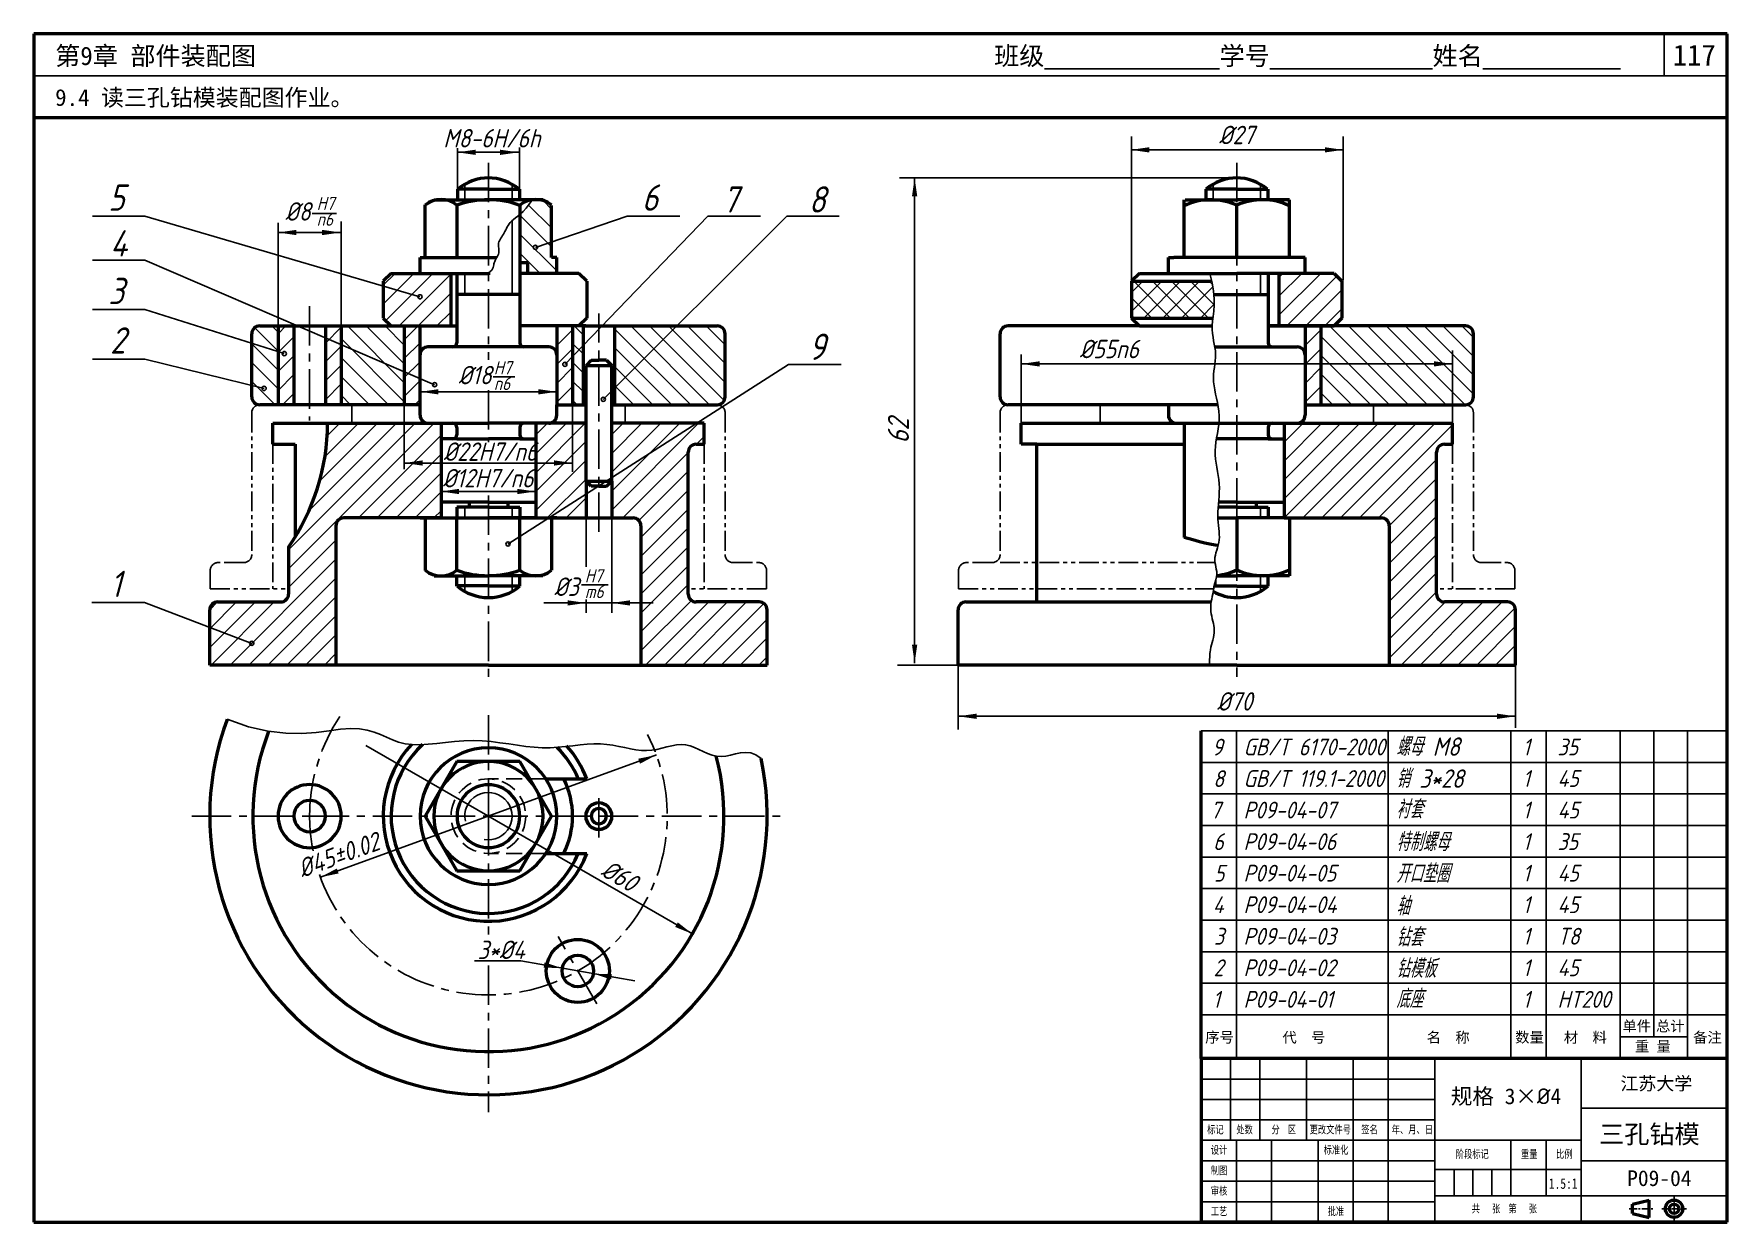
# Model space of a CAD drawing. Header units: millimetres. Extents: x 0 to 322, y 0 to 226.
import ezdxf

# ---------------------------------------------------------------- set-up
doc = ezdxf.new("R2010")
doc.units = ezdxf.units.MM
doc.header["$LTSCALE"] = 6
for name, pattern in [('CENTER', [2, 1.25, -0.25, 0.25, -0.25]), ('DASHED', [0.75, 0.5, -0.25]), ('PHANTOM2', [1.25, 0.625, -0.125, 0.125, -0.125, 0.125, -0.125])]:
    doc.linetypes.add(name, pattern=pattern)
for name, color, linetype in [('双点画线层', 7, 'PHANTOM2'), ('点画线层', 7, 'CENTER'), ('细实线层', 7, 'Continuous'), ('虚线层', 7, 'DASHED')]:
    doc.layers.add(name, color=color, linetype=linetype)
doc.layers.add('粗实线层', color=7, linetype='Continuous', lineweight=50)
doc.styles.get("Standard").update_dxf_attribs({"font": 'gbeitc.shx', "height": 3.5, "bigfont": 'gbcbig.shx'})
doc.styles.add('宋体', font='SimSun.ttf', dxfattribs={"height": 3})
pattern_1 = [(45, (-3.71, -3.311), (-1.796051, 1.796051), [])]
pattern_2 = [(135, (-3.71, -3.311), (-1.796051, -1.796051), [])]

msp = doc.modelspace()

# ---------------------------------------------------------------- hatches: boundary and pattern name
h = msp.add_hatch()
h.set_pattern_fill('ANSI31', color=256, scale=0.8, style=0)
h.set_pattern_definition(pattern_1)
h.paths.add_polyline_path([(247.25, 170.45), (248.75, 171.95), (248.75, 178.95), (247.25, 180.45), (236.75, 180.45), (236.75, 170.45)])
h = msp.add_hatch()
h.set_pattern_fill('ANSI31', color=256, scale=0.8, angle=90, style=0)
h.set_pattern_definition(pattern_2)
h.paths.add_polyline_path([(70.44, 170.45), (67.94, 170.45), (58.44, 170.45), (58.44, 155.45), (70.44, 155.45)])
h.paths.add_polyline_path([(41.44, 156.95, 0.414214), (42.94, 155.45), (46.44, 155.45), (46.44, 170.45), (42.94, 170.45, 0.414214), (41.44, 168.95)])
h = msp.add_hatch()
h.set_pattern_fill('ANSI31', color=256, scale=0.8, style=0)
h.set_pattern_definition(pattern_1)
h.paths.add_polyline_path([(58.44, 170.45), (55.44, 170.45), (55.44, 155.45), (58.44, 155.45)])
h.paths.add_polyline_path([(49.44, 170.45), (46.44, 170.45), (46.44, 155.45), (49.44, 155.45)])
h = msp.add_hatch()
h.set_pattern_fill('ANSI31', color=256, scale=0.8, style=0)
h.set_pattern_definition(pattern_1)
h.paths.add_polyline_path([(73.44, 164.95), (73.44, 170.45), (70.44, 170.45), (70.44, 155.45), (73.44, 155.45)])
h = msp.add_hatch()
h.set_pattern_fill('ANSI31', color=256, scale=0.8, style=0)
h.set_pattern_definition([(45, (-146.0122, -3.311), (-1.796051, 1.796051), [])])
h.paths.add_polyline_path([(99.44, 155.45), (102.44, 155.45), (102.44, 170.45), (99.44, 170.45)])
h = msp.add_hatch()
h.set_pattern_fill('ANSI31', color=256, scale=0.8, angle=90, style=0)
h.set_pattern_definition(pattern_2)
h.paths.add_polyline_path([(104.44, 170.45), (102.44, 170.45), (102.44, 155.45), (104.44, 155.45)])
h.paths.add_polyline_path([(129.94, 155.45, 0.414214), (131.44, 156.95), (131.44, 168.95, 0.414214), (129.94, 170.45), (110.44, 170.45), (110.44, 155.45)])
h = msp.add_hatch()
h.set_pattern_fill('ANSI31', color=256, scale=0.8, style=0)
h.set_pattern_definition(pattern_1)
h.paths.add_polyline_path([(241.75, 155.45), (244.75, 155.45), (244.75, 170.45), (241.75, 170.45)])
h = msp.add_hatch()
h.set_pattern_fill('ANSI31', color=256, scale=0.8, angle=90, style=0)
h.set_pattern_definition(pattern_2)
h.paths.add_polyline_path([(272.25, 155.45, 0.414214), (273.75, 156.95), (273.75, 168.95, 0.414214), (272.25, 170.45), (244.75, 170.45), (244.75, 155.45)])
h = msp.add_hatch()
h.set_pattern_fill('ANSI31', color=256, scale=0.8, style=0)
h.set_pattern_definition(pattern_1)
h.paths.add_polyline_path([(124.44, 146.45, -0.414214), (125.94, 147.95), (127.44, 147.95), (127.44, 151.95), (109.88, 151.95), (109.88, 140.95), (109.88, 133.95), (113.94, 133.95, -0.414214), (115.44, 132.45), (115.44, 105.95), (139.44, 105.95), (139.44, 116.45, 0.414214), (137.94, 117.95), (125.94, 117.95, -0.414214), (124.44, 119.45)])
h = msp.add_hatch()
h.set_pattern_fill('ANSI31', color=256, scale=0.8, style=0)
h.set_pattern_definition(pattern_1)
h.paths.add_polyline_path([(266.75, 146.45, -0.414214), (268.25, 147.95), (269.75, 147.95), (269.75, 151.95), (237.75, 151.95), (237.75, 133.95), (256.25, 133.95, -0.414214), (257.75, 132.45), (257.75, 105.95), (281.75, 105.95), (281.75, 116.45, 0.414214), (280.25, 117.95), (268.25, 117.95, -0.414214), (266.75, 119.45)])
at = {"layer": '细实线层'}
h = msp.add_hatch(dxfattribs=at)
h.set_pattern_fill('ANSI31', color=256, scale=0.8, angle=90, style=0)
h.set_pattern_definition(pattern_2)
h.paths.add_polyline_path([(98.44, 193.42, 0.018008), (98.18, 193.63), (97.38, 194.09, 0.066888), (96.19, 194.45), (94.81, 194.45), (94.2, 193.58), (93.61, 192.84), (93.04, 192.23), (92.44, 191.67), (92.44, 182.45), (93.94, 182.45), (93.94, 180.45), (99.44, 180.45), (99.44, 183.45), (98.44, 183.45)])
h = msp.add_hatch(dxfattribs=at)
h.set_pattern_fill('ANSI31', color=256, scale=0.8, style=0)
h.set_pattern_definition(pattern_1)
h.paths.add_polyline_path([(79.35, 170.45), (79.35, 180.45), (67.94, 180.45), (66.44, 178.95), (66.44, 171.95), (67.94, 170.45)])
h = msp.add_hatch(dxfattribs=at)
h.set_pattern_fill('ANSI31', color=256, scale=0.8, style=0)
h.set_pattern_definition(pattern_1)
h.paths.add_polyline_path([(77.44, 133.95), (77.44, 151.95), (55.85, 151.95, -0.153802), (48.44, 128.45), (48.44, 119.45, -0.414214), (46.94, 117.95), (34.94, 117.95, 0.414214), (33.44, 116.45), (33.44, 105.95), (57.44, 105.95), (57.44, 132.45, -0.414214), (58.94, 133.95)])
h = msp.add_hatch(dxfattribs=at)
h.set_pattern_fill('ANSI31', color=256, scale=0.8, style=0)
h.set_pattern_definition(pattern_1)
h.paths.add_polyline_path([(105.01, 151.95), (97.94, 151.95), (95.44, 151.95), (95.44, 133.95), (105.01, 133.95), (105.01, 140.95)])

# ---------------------------------------------------------------- linework, layer by layer
at = {"lineweight": 50}
for p, q in [((322, 226), (0, 226)), ((0, 226), (0, 0)), ((322, 0), (322, 226)), ((322, 210), (0, 210)), ((222, 31.11), (222, 93.43)), ((322, 31.11), (222, 31.11)), ((222, 31.11), (222, 0)), ((0, 0), (322, 0)), ((322, 0), (222, 0))]:
    msp.add_line(p, q, dxfattribs=at)
for p, q in [((310, 218), (310, 226)), ((322, 218), (0, 218)), ((228.75, 183.45), (228.75, 193.4)), ((21.12, 191.32), (11.12, 191.32)), ((73.42, 175.99), (21.12, 191.32)), ((95.39, 185.39), (112.82, 191.32)), ((100.98, 163.14), (128.16, 191.32)), ((108.29, 156.48), (143.16, 191.32)), ((112.82, 191.32), (122.82, 191.32)), ((128.16, 191.32), (138.16, 191.32)), ((143.16, 191.32), (153.16, 191.32)), ((21.12, 182.96), (11.12, 182.96)), ((76.21, 159.27), (21.12, 182.96)), ((208.75, 173.22), (214.47, 178.95)), ((208.75, 176.82), (210.88, 178.95)), ((216.16, 171.95), (209.16, 178.95)), ((211.06, 171.95), (218.06, 178.95)), ((219.75, 171.95), (212.75, 178.95)), ((214.66, 171.95), (221.66, 178.95)), ((223.35, 171.95), (216.35, 178.95)), ((218.25, 171.95), (224.14, 177.84)), ((224.5, 174.38), (219.94, 178.95)), ((224.08, 178.39), (223.53, 178.95)), ((212.57, 171.95), (208.75, 175.77)), ((221.84, 171.95), (224.47, 174.58)), ((21.12, 173.55), (11.12, 173.55)), ((47.62, 165.19), (21.12, 173.55)), ((21.12, 164.15), (11.12, 164.15)), ((43.79, 158.57), (21.12, 164.15)), ((90.16, 128.97), (143.51, 163.1)), ((143.51, 163.1), (153.51, 163.1)), ((21.02, 117.82), (11.02, 117.82)), ((41.43, 110.08), (21.02, 117.82)), ((322, 93.43), (222, 93.43)), ((322, 87.43), (222, 87.43)), ((322, 81.43), (222, 81.43)), ((322, 75.43), (222, 75.43)), ((322, 69.43), (222, 69.43)), ((322, 63.43), (222, 63.43)), ((322, 57.43), (222, 57.43)), ((322, 51.43), (222, 51.43)), ((322, 45.43), (222, 45.43)), ((322, 39.43), (222, 39.43)), ((314.47, 35.27), (301.68, 35.27)), ((227.56, 31.11), (227.56, 15.56)), ((233.11, 31.11), (233.11, 15.56)), ((242, 31.11), (242, 15.56)), ((250.89, 31.11), (250.89, 0)), ((257.56, 31.11), (257.56, 0)), ((266.44, 31.11), (266.44, 0)), ((294.22, 31.11), (294.22, 0)), ((222, 27.22), (266.44, 27.22)), ((222, 23.33), (266.44, 23.33)), ((222, 19.44), (266.44, 19.44)), ((294.22, 21.67), (322, 21.67)), ((222, 15.56), (294.22, 15.56)), ((228.67, 15.56), (228.67, 0)), ((235.33, 15.56), (235.33, 0)), ((244.22, 15.56), (244.22, 0)), ((280.89, 15.56), (280.89, 5)), ((287.56, 15.56), (287.56, 5)), ((222, 11.67), (266.44, 11.67)), ((266.44, 10), (294.22, 10)), ((270.06, 10), (270.06, 5)), ((273.67, 10), (273.67, 5)), ((277.28, 10), (277.28, 5)), ((294.22, 11.67), (322, 11.67)), ((222, 7.78), (266.44, 7.78)), ((222, 3.89), (266.44, 3.89)), ((266.44, 5), (322, 5)), ((294.22, 5), (300.2, 5)), ((294.22, 5), (300.2, 5))]:
    msp.add_line(p, q)
for centre in [(95.39, 185.39), (73.42, 175.99), (47.62, 165.19), (100.98, 163.14), (43.79, 158.57), (76.21, 159.27), (108.29, 156.48), (90.16, 128.97), (41.43, 110.08)]:
    msp.add_circle(centre, 0.4)
for centre, start, end in [((42.94, 153.95), 90, 180), ((185.25, 153.95), 90, 180), ((272.25, 153.95), 0, 90)]:
    msp.add_arc(centre, 1.5, start, end)
at = {"layer": '双点画线层'}
for p, q in [((60.44, 155.45), (60.44, 151.95)), ((112.44, 155.45), (112.44, 151.95)), ((202.75, 155.45), (202.75, 151.95)), ((254.75, 155.45), (254.75, 151.95)), ((41.44, 153.95), (41.44, 126.95)), ((131.44, 153.95), (131.44, 126.95)), ((183.75, 153.95), (183.75, 126.95)), ((273.75, 153.95), (273.75, 126.95)), ((45.44, 147.95), (45.44, 120.45)), ((127.44, 147.95), (127.44, 120.45)), ((269.75, 147.95), (269.75, 120.45)), ((33.54, 123.95), (33.54, 120.45)), ((39.94, 125.45), (35.04, 125.45)), ((132.94, 125.45), (137.84, 125.45)), ((139.34, 123.95), (139.34, 120.45)), ((175.85, 123.95), (175.85, 120.45)), ((182.25, 125.45), (177.35, 125.45)), ((183.75, 125.45), (224.62, 125.45)), ((275.25, 125.45), (280.15, 125.45)), ((281.65, 123.95), (281.65, 120.45)), ((33.54, 120.45), (48.44, 120.45)), ((139.34, 120.45), (124.44, 120.45)), ((175.85, 120.45), (224.35, 120.45)), ((281.65, 120.45), (266.75, 120.45))]:
    msp.add_line(p, q, dxfattribs=at)
for centre, start, end in [((129.94, 153.95), 0, 90), ((39.94, 126.95), 270, 0), ((132.94, 126.95), 180, 270), ((182.25, 126.95), 270, 0), ((275.25, 126.95), 180, 270), ((35.04, 123.95), 90, 180), ((137.84, 123.95), 0, 90), ((177.35, 123.95), 90, 180), ((280.15, 123.95), 0, 90)]:
    msp.add_arc(centre, 1.5, start, end, dxfattribs=at)
at = {"layer": '点画线层'}
for p, q in [((86.44, 201.47), (86.44, 163.99)), ((228.75, 201.47), (228.75, 103.69)), ((52.44, 174.21), (52.44, 152.48)), ((107.44, 131.27), (107.44, 172.84)), ((86.44, 158.26), (86.44, 148.35)), ((86.44, 138.22), (86.44, 103.69)), ((86.44, 96.45), (86.44, 77.22)), ((107.44, 73.16), (107.44, 81.52)), ((30.03, 77.22), (52.44, 77.22)), ((52.44, 77.22), (86.44, 77.22)), ((86.44, 77.22), (107.49, 77.22)), ((86.44, 77.22), (86.44, 54.55)), ((107.44, 77.22), (143.25, 77.22)), ((107.06, 41.52), (99.68, 54.31)), ((86.44, 48.83), (86.44, 20.93))]:
    msp.add_line(p, q, dxfattribs=at)
at = {"layer": '点画线层', "ltscale": 0.15}
for p, q in [((311.91, 4.87), (311.91, 0.18)), ((309.59, 2.55), (314.28, 2.55))]:
    msp.add_line(p, q, dxfattribs=at)
at = {"layer": '点画线层', "ltscale": 0.2}
msp.add_line((303.37, 2.55), (307.87, 2.55), dxfattribs=at)
at = {"layer": '点画线层'}
msp.add_circle((107.49, 77.22), 2.55, dxfattribs=at)
for start, end in [(146.1563, 178.5094), (199.0835, 27.1497), (178.5094, 191.4057)]:
    msp.add_arc((86.44, 77.22), 34, start, end, dxfattribs=at)
at = {"layer": '粗实线层'}
for p, q in [((86.54, 196.45), (80.54, 196.45)), ((80.54, 196.45), (80.54, 194.45)), ((86.35, 196.45), (92.35, 196.45)), ((92.35, 196.45), (92.35, 194.45)), ((222.84, 196.45), (222.84, 194.45)), ((228.84, 196.45), (222.84, 196.45)), ((228.65, 196.45), (234.65, 196.45)), ((234.65, 196.45), (234.65, 194.45)), ((74.44, 193.48), (76.13, 194.45)), ((74.44, 183.45), (74.44, 193.48)), ((76.13, 194.45), (86.44, 194.45)), ((80.44, 193.42), (80.44, 183.45)), ((96.76, 194.45), (86.44, 194.45)), ((95.59, 194.45), (86.44, 194.45)), ((92.44, 193.41), (92.44, 191.67)), ((98.44, 193.48), (96.76, 194.45)), ((98.44, 183.45), (98.44, 193.38)), ((218.75, 183.45), (218.75, 194.45)), ((218.95, 194.45), (228.75, 194.45)), ((238.75, 194.45), (228.75, 194.45)), ((228.75, 183.45), (228.75, 193.42)), ((228.75, 183.45), (228.75, 193.25)), ((238.75, 183.45), (238.75, 194.45)), ((92.44, 191.99), (92.44, 170.45)), ((67.94, 180.45), (66.44, 178.95)), ((67.94, 180.45), (86.44, 180.45)), ((73.44, 183.45), (74.44, 183.45)), ((73.44, 180.45), (73.44, 183.45)), ((74.44, 183.45), (88, 183.45)), ((79.35, 170.45), (79.35, 180.45)), ((80.44, 180.45), (80.44, 170.45)), ((86.8, 180.45), (86.44, 180.45)), ((93.94, 182.45), (92.44, 182.45)), ((103.65, 180.45), (92.44, 180.45)), ((93.94, 180.45), (93.94, 182.45)), ((99.44, 183.45), (98.44, 183.45)), ((99.44, 180.45), (99.44, 183.45)), ((105.15, 178.95), (103.65, 180.45)), ((210.25, 180.45), (208.75, 178.95)), ((210.25, 180.45), (228.75, 180.45)), ((215.75, 183.45), (216.75, 183.45)), ((215.75, 180.45), (215.75, 183.45)), ((240.75, 183.45), (216.75, 183.45)), ((247.25, 180.45), (228.75, 180.45)), ((234.75, 180.45), (234.75, 170.45)), ((236.75, 180.45), (236.75, 170.45)), ((241.75, 183.45), (240.75, 183.45)), ((241.75, 180.45), (241.75, 183.45)), ((247.25, 180.45), (248.75, 178.95)), ((66.44, 178.95), (66.44, 171.95)), ((105.15, 178.95), (105.15, 171.95)), ((208.75, 178.95), (223.81, 178.95)), ((208.75, 178.95), (208.75, 171.95)), ((248.75, 178.95), (248.75, 171.95)), ((92.44, 176.45), (80.44, 176.45)), ((224.36, 176.45), (234.75, 176.45)), ((66.44, 171.95), (67.94, 170.45)), ((105.15, 171.95), (103.65, 170.45)), ((208.98, 171.95), (208.75, 172.18)), ((208.75, 171.95), (224.16, 171.95)), ((208.75, 171.95), (210.25, 170.45)), ((248.75, 171.95), (247.25, 170.45)), ((41.44, 156.95), (41.44, 168.95)), ((42.94, 170.45), (67.94, 170.45)), ((46.44, 170.45), (46.44, 155.45)), ((49.44, 170.45), (49.44, 155.45)), ((55.44, 170.45), (55.44, 155.45)), ((58.44, 170.45), (58.44, 155.45)), ((67.94, 170.45), (80.44, 170.45)), ((70.44, 170.45), (70.44, 155.45)), ((73.44, 164.95), (73.44, 170.45)), ((80.44, 170.45), (80.44, 167.25)), ((92.44, 170.45), (92.44, 167.25)), ((104.94, 170.45), (92.44, 170.45)), ((99.44, 170.45), (99.44, 155.45)), ((102.44, 170.45), (102.44, 155.45)), ((104.44, 170.45), (129.94, 170.45)), ((104.44, 170.45), (104.44, 155.45)), ((110.44, 170.45), (110.44, 155.45)), ((131.44, 156.95), (131.44, 168.95)), ((183.75, 156.95), (183.75, 168.95)), ((209.8, 170.45), (185.25, 170.45)), ((210.25, 170.45), (209.8, 170.45)), ((210.25, 170.45), (224.09, 170.45)), ((234.75, 170.45), (234.75, 167.25)), ((234.75, 170.45), (247.25, 170.45)), ((272.25, 170.45), (234.75, 170.45)), ((241.75, 170.45), (241.75, 155.45)), ((244.75, 170.45), (244.75, 155.45)), ((273.75, 156.95), (273.75, 168.95)), ((73.44, 155.45), (73.44, 164.95)), ((97.94, 166.45), (74.94, 166.45)), ((224.6, 166.45), (240.25, 166.45)), ((106.01, 163.95), (105.01, 162.95)), ((105.01, 162.95), (109.88, 162.95)), ((105.01, 140.95), (105.01, 162.95)), ((106.01, 163.95), (107.44, 163.95)), ((108.88, 163.95), (107.44, 163.95)), ((108.88, 163.95), (109.88, 162.95)), ((109.88, 140.95), (109.88, 162.95)), ((73.44, 155.45), (42.94, 155.45)), ((73.44, 153.45), (73.44, 155.45)), ((99.44, 155.45), (105.01, 155.45)), ((99.44, 153.45), (99.44, 155.45)), ((109.88, 155.45), (129.94, 155.45)), ((225.24, 155.45), (185.25, 155.45)), ((215.75, 155.45), (215.75, 153.45)), ((241.75, 155.45), (241.75, 153.45)), ((241.75, 155.45), (272.25, 155.45)), ((45.44, 147.95), (45.44, 151.95)), ((45.44, 151.95), (86.44, 151.95)), ((77.44, 151.95), (77.44, 133.95)), ((97.94, 151.95), (86.44, 151.95)), ((95.44, 151.95), (95.44, 140.26)), ((105.01, 151.95), (97.94, 151.95)), ((127.44, 151.95), (109.88, 151.95)), ((127.44, 147.95), (127.44, 151.95)), ((187.75, 147.95), (187.75, 151.95)), ((187.75, 151.95), (228.75, 151.95)), ((218.75, 151.95), (218.75, 130.19)), ((228.75, 151.95), (269.75, 151.95)), ((237.75, 151.95), (237.75, 133.95)), ((269.75, 147.95), (269.75, 151.95)), ((80.44, 148.95), (77.44, 148.95)), ((80.44, 151.15), (80.44, 149.75)), ((80.44, 148.95), (86.44, 148.95)), ((92.44, 148.95), (86.44, 148.95)), ((92.44, 151.15), (92.44, 149.75)), ((92.44, 148.95), (95.44, 148.95)), ((234.75, 148.95), (224.89, 148.95)), ((234.75, 151.15), (234.75, 149.75)), ((234.75, 148.95), (237.75, 148.95)), ((45.44, 147.95), (49.66, 147.95)), ((49.66, 147.95), (49.66, 130.28)), ((124.44, 119.45), (124.44, 146.45)), ((125.94, 147.95), (127.44, 147.95)), ((190.75, 147.95), (187.75, 147.95)), ((190.75, 147.95), (218.75, 147.95)), ((190.75, 117.95), (190.75, 147.95)), ((266.75, 119.45), (266.75, 146.45)), ((268.25, 147.95), (269.75, 147.95)), ((95.44, 140.26), (95.44, 133.95)), ((105.01, 140.95), (109.88, 140.95)), ((106.01, 139.95), (105.01, 140.95)), ((105.01, 140.95), (105.01, 133.95)), ((107.44, 139.95), (106.01, 139.95)), ((107.44, 139.95), (108.88, 139.95)), ((108.88, 139.95), (109.88, 140.95)), ((109.88, 140.95), (109.88, 133.95)), ((86.44, 136.95), (77.44, 136.95)), ((86.44, 135.95), (80.44, 135.95)), ((80.44, 135.95), (80.44, 133.95)), ((82.75, 136.95), (82.75, 135.95)), ((86.44, 136.95), (95.44, 136.95)), ((86.44, 135.95), (92.44, 135.95)), ((90.14, 136.95), (90.14, 135.95)), ((92.44, 135.95), (92.44, 133.95)), ((228.75, 135.95), (225.24, 135.95)), ((228.75, 136.95), (225.31, 136.95)), ((228.75, 136.95), (237.75, 136.95)), ((228.75, 135.95), (234.75, 135.95)), ((232.44, 136.95), (232.44, 135.95)), ((234.75, 135.95), (234.75, 133.95)), ((57.44, 132.45), (57.44, 105.95)), ((77.44, 133.95), (58.94, 133.95)), ((73.44, 133.95), (74.44, 133.95)), ((74.44, 133.95), (98.44, 133.95)), ((74.44, 133.95), (74.44, 123.92)), ((77.44, 133.95), (86.44, 133.95)), ((77.44, 133.95), (86.44, 133.95)), ((80.44, 123.97), (80.44, 133.95)), ((95.44, 133.95), (86.44, 133.95)), ((95.44, 133.95), (86.44, 133.95)), ((92.44, 123.98), (92.44, 133.95)), ((95.44, 133.95), (113.94, 133.95)), ((99.44, 133.95), (98.44, 133.95)), ((98.44, 133.95), (98.44, 124.02)), ((115.44, 132.45), (115.44, 105.95)), ((225.18, 133.95), (228.75, 133.95)), ((228.75, 133.95), (228.75, 124.05)), ((237.75, 133.95), (228.75, 133.95)), ((237.75, 133.95), (256.25, 133.95)), ((238.75, 133.95), (238.75, 122.95)), ((257.75, 132.45), (257.75, 105.95)), ((218.75, 130.28), (220.37, 129.82)), ((220.37, 129.82), (221.65, 129.46)), ((221.65, 129.46), (222.7, 129.19)), ((222.7, 129.19), (223.65, 128.99)), ((223.65, 128.99), (224.62, 128.84)), ((224.62, 128.84), (225.22, 128.77)), ((48.44, 128.45), (48.44, 119.45)), ((76.13, 122.95), (86.44, 122.95)), ((80.44, 120.95), (80.44, 122.95)), ((96.76, 122.95), (86.44, 122.95)), ((96.44, 122.95), (86.44, 122.95)), ((92.44, 120.95), (92.44, 122.95)), ((224.96, 122.95), (228.75, 122.95)), ((238.75, 122.95), (228.75, 122.95)), ((234.75, 120.95), (234.75, 122.95)), ((86.44, 120.99), (80.44, 120.99)), ((86.44, 120.99), (92.44, 120.99)), ((228.75, 120.95), (224.42, 120.95)), ((228.75, 120.95), (234.75, 120.95)), ((33.44, 105.95), (33.44, 116.45)), ((34.94, 117.95), (46.94, 117.95)), ((137.94, 117.95), (125.94, 117.95)), ((139.44, 105.95), (139.44, 116.45)), ((175.75, 105.95), (175.75, 116.45)), ((177.25, 117.95), (223.89, 117.95)), ((280.25, 117.95), (268.25, 117.95)), ((281.75, 105.95), (281.75, 116.45)), ((86.44, 105.95), (33.44, 105.95)), ((86.44, 105.95), (139.44, 105.95)), ((228.75, 105.95), (175.75, 105.95)), ((228.75, 105.95), (281.75, 105.95)), ((80.44, 87.62), (74.44, 77.22)), ((92.44, 87.62), (80.44, 87.62)), ((98.44, 77.22), (92.44, 87.62)), ((97.34, 84.31), (105.15, 84.31)), ((74.44, 77.22), (80.44, 66.83)), ((92.44, 66.83), (98.44, 77.22)), ((97.34, 70.14), (105.15, 70.14)), ((80.44, 66.83), (92.44, 66.83)), ((303.99, 3.44), (307.19, 4.21)), ((303.99, 1.65), (303.99, 3.44)), ((307.19, 0.88), (307.19, 4.21)), ((303.99, 1.65), (307.19, 0.88))]:
    msp.add_line(p, q, dxfattribs=at)
for centre, radius in [((103.44, 47.78), 6), ((103.44, 47.78), 3), ((311.91, 2.55), 1.66), ((311.91, 2.55), 0.896)]:
    msp.add_circle(centre, radius, dxfattribs=at)
for centre, radius, start, end in [((86.52, 189.36), 9.25, 89.8861, 129.9388), ((86.37, 189.36), 9.25, 50.0612, 90.1139), ((228.82, 189.36), 9.25, 89.8861, 129.9388), ((228.67, 189.36), 9.25, 50.0612, 90.1139), ((77.44, 189.81), 4.7, 50.2851, 129.7149), ((86.37, 176.79), 17.66, 69.8914, 109.6104), ((95.44, 189.81), 4.7, 50.2851, 129.7149), ((223.87, 182.41), 12.04, 66.0915, 115.1668), ((233.63, 182.41), 12.04, 64.8332, 113.9085), ((42.94, 168.95), 1.5, 90, 180), ((129.94, 168.95), 1.5, 0, 90), ((185.25, 168.95), 1.5, 90, 180), ((272.25, 168.95), 1.5, 0, 90), ((74.94, 164.95), 1.5, 90, 180), ((79.64, 167.25), 0.8, 270, 0), ((93.24, 167.25), 0.8, 180, 270), ((97.94, 164.95), 1.5, 0, 90), ((235.55, 167.25), 0.8, 180, 270), ((240.25, 164.95), 1.5, 0, 90), ((42.94, 156.95), 1.5, 180, 270), ((129.94, 156.95), 1.5, 270, 0), ((185.25, 156.95), 1.5, 180, 270), ((272.25, 156.95), 1.5, 270, 0), ((14.85, 151.95), 41, 324.9245, 360), ((74.94, 153.45), 1.5, 180, 270), ((79.64, 151.15), 0.8, 0, 90), ((93.24, 151.15), 0.8, 90, 180), ((97.94, 153.45), 1.5, 270, 360), ((217.25, 153.45), 1.5, 180, 270), ((235.55, 151.15), 0.8, 90, 180), ((240.25, 153.45), 1.5, 270, 0), ((79.64, 149.75), 0.8, 270, 0), ((93.24, 149.75), 0.8, 180, 270), ((235.55, 149.75), 0.8, 180, 270), ((125.94, 146.45), 1.5, 90, 180), ((268.25, 146.45), 1.5, 90, 180), ((58.94, 132.45), 1.5, 90, 180), ((113.94, 132.45), 1.5, 0, 90), ((256.25, 132.45), 1.5, 0, 90), ((77.44, 127.59), 4.7, 230.2851, 309.7149), ((86.37, 140.61), 17.66, 250.3896, 290.1086), ((95.44, 127.59), 4.7, 230.2851, 309.7149), ((223.75, 134.89), 11.94, 275.9493, 294.7595), ((233.75, 134.89), 11.94, 245.2405, 294.7595), ((46.94, 119.45), 1.5, 270, 0), ((86.43, 128.04), 9.25, 230.0612, 270.1139), ((86.46, 128.04), 9.25, 269.8861, 309.9388), ((125.94, 119.45), 1.5, 180, 270), ((228.73, 128.04), 9.25, 241.2327, 270.1139), ((228.76, 128.04), 9.25, 269.8861, 309.9388), ((268.25, 119.45), 1.5, 180, 270), ((34.94, 116.45), 1.5, 90, 180), ((137.94, 116.45), 1.5, 0, 90), ((177.25, 116.45), 1.5, 90, 180), ((280.25, 116.45), 1.5, 0, 90), ((86.44, 77.22), 53, 159.6815, 11.9023), ((86.44, 77.22), 44.8, 158.9332, 14.7268), ((86.44, 77.22), 20, 137.1182, 339.2452), ((86.44, 77.22), 18.5, 132.6458, 337.474), ((86.44, 77.22), 13, 90, 0), ((86.44, 77.22), 13, 0, 90), ((86.44, 77.22), 18.5, 22.526, 44.9767), ((86.44, 77.22), 20, 20.7548, 42.0265), ((86.44, 77.22), 10.39, 90, 360), ((86.44, 77.22), 10.39, 360, 90), ((86.44, 77.22), 16, 333.707, 26.293), ((52.44, 77.22), 6, 90, 0), ((52.44, 77.22), 6, 0, 90), ((86.44, 77.22), 5.97, 90, 0), ((86.44, 77.22), 5.97, 0, 90), ((52.44, 77.22), 3, 90, 0), ((52.44, 77.22), 3, 0, 90), ((107.44, 77.22), 2.5, 90, 0), ((107.44, 77.22), 1.44, 90, 0), ((107.44, 77.22), 2.5, 0, 90), ((107.44, 77.22), 1.44, 0, 90)]:
    msp.add_arc(centre, radius, start, end, dxfattribs=at)
at = {"layer": '细实线层'}
for p, q in [((208.75, 178.95), (208.75, 206.46)), ((249, 179.08), (249, 206.46)), ((80.54, 196.45), (80.54, 204.29)), ((80.54, 203.47), (92.15, 203.47)), ((92.35, 196.45), (92.35, 204.4)), ((208.6, 203.94), (249, 203.94)), ((81.95, 197.4), (81.95, 194.45)), ((90.94, 197.4), (90.94, 194.45)), ((228.75, 198.61), (164.6, 198.61)), ((167.49, 106.3), (167.49, 198.61)), ((224.25, 197.4), (224.25, 194.45)), ((233.24, 197.4), (233.24, 194.45)), ((46.44, 170.45), (46.44, 190.07)), ((52.94, 191.81), (57.57, 191.81)), ((58.44, 170.45), (58.44, 190.3)), ((90.94, 190.45), (90.94, 176.45)), ((46.44, 188.22), (58.32, 188.22)), ((81.95, 180.45), (81.95, 176.45)), ((223.6, 180.45), (224.05, 178.64)), ((233.24, 180.45), (233.24, 176.45)), ((224.05, 178.64), (224.31, 177.04)), ((224.31, 177.04), (224.43, 175.62)), ((224.43, 174.37), (224.37, 173.26)), ((224.43, 175.62), (224.43, 174.37)), ((224.16, 171.37), (224.09, 170.54)), ((224.26, 172.27), (224.16, 171.37)), ((224.37, 173.26), (224.26, 172.27)), ((224.09, 170.54), (224.09, 169.75)), ((224.09, 169.75), (224.14, 169.01)), ((224.14, 169.01), (224.24, 168.3)), ((224.24, 168.3), (224.35, 167.62)), ((224.35, 167.62), (224.48, 166.96)), ((187.75, 151.95), (187.75, 165.03)), ((224.48, 166.96), (224.59, 166.32)), ((224.59, 166.32), (224.68, 165.7)), ((224.72, 164.45), (224.66, 163.82)), ((224.68, 165.7), (224.73, 165.07)), ((224.73, 165.07), (224.72, 164.45)), ((269.75, 151.61), (269.75, 165.75)), ((187.75, 163.23), (269.75, 163.23)), ((224.34, 161.22), (224.31, 160.52)), ((224.41, 161.89), (224.34, 161.22)), ((224.49, 162.55), (224.41, 161.89)), ((224.59, 163.19), (224.49, 162.55)), ((224.66, 163.82), (224.59, 163.19)), ((73.44, 157.92), (99.44, 157.92)), ((87.32, 160.8), (91.49, 160.8)), ((224.31, 160.52), (224.34, 159.8)), ((224.34, 159.8), (224.42, 159.06)), ((224.42, 159.06), (224.56, 158.29)), ((224.56, 158.29), (224.73, 157.5)), ((70.44, 155.45), (70.44, 143.18)), ((102.44, 155.45), (102.44, 142.69)), ((224.73, 157.5), (224.91, 156.69)), ((224.91, 156.69), (225.09, 155.87)), ((225.09, 155.87), (225.24, 155.04)), ((225.24, 155.04), (225.36, 154.21)), ((225.31, 151.68), (225.2, 150.85)), ((225.39, 152.52), (225.31, 151.68)), ((225.36, 154.21), (225.41, 153.37)), ((225.41, 153.37), (225.39, 152.52)), ((224.78, 148.36), (224.68, 147.54)), ((224.91, 149.18), (224.78, 148.36)), ((225.06, 150.01), (224.91, 149.18)), ((225.2, 150.85), (225.06, 150.01)), ((224.68, 147.54), (224.63, 146.73)), ((224.63, 146.73), (224.64, 145.93)), ((224.64, 145.93), (224.71, 145.14)), ((224.71, 145.14), (224.82, 144.35)), ((70.42, 144.38), (102.44, 144.38)), ((224.82, 144.35), (224.95, 143.57)), ((224.95, 143.57), (225.08, 142.79)), ((225.08, 142.79), (225.22, 142.01)), ((225.22, 142.01), (225.33, 141.22)), ((77.37, 138.96), (95.42, 138.96)), ((225.33, 141.22), (225.41, 140.44)), ((225.43, 138.86), (225.4, 138.08)), ((225.41, 140.44), (225.44, 139.65)), ((225.44, 139.65), (225.43, 138.86)), ((81.95, 135.95), (81.95, 133.95)), ((90.94, 135.95), (90.94, 133.95)), ((225.22, 135.8), (225.18, 135.08)), ((225.28, 136.54), (225.22, 135.8)), ((225.34, 137.3), (225.28, 136.54)), ((225.4, 138.08), (225.34, 137.3)), ((233.24, 135.95), (233.24, 133.95)), ((105.01, 133.95), (105.01, 124.65)), ((109.88, 133.95), (109.88, 115.9)), ((225.18, 135.08), (225.17, 134.39)), ((225.17, 134.39), (225.18, 133.73)), ((225.18, 133.73), (225.22, 133.1)), ((225.22, 133.1), (225.28, 132.49)), ((225.28, 132.49), (225.34, 131.91)), ((225.33, 129.25), (225.22, 128.75)), ((225.41, 129.76), (225.33, 129.25)), ((225.34, 131.91), (225.4, 131.35)), ((225.4, 131.35), (225.43, 130.8)), ((225.44, 130.27), (225.41, 129.76)), ((225.43, 130.8), (225.44, 130.27)), ((224.61, 126.4), (224.58, 125.95)), ((224.58, 125.95), (224.61, 125.52)), ((224.69, 126.85), (224.61, 126.4)), ((224.8, 127.31), (224.69, 126.85)), ((224.94, 127.78), (224.8, 127.31)), ((225.08, 128.26), (224.94, 127.78)), ((225.22, 128.75), (225.08, 128.26)), ((81.95, 119.94), (81.95, 122.95)), ((90.94, 119.94), (90.94, 122.95)), ((224.61, 125.52), (224.68, 125.08)), ((224.68, 125.08), (224.77, 124.65)), ((224.77, 124.65), (224.86, 124.2)), ((224.92, 122.71), (224.8, 122.15)), ((224.86, 124.2), (224.93, 123.73)), ((224.96, 123.24), (224.92, 122.71)), ((224.93, 123.73), (224.96, 123.24)), ((233.24, 119.94), (233.24, 122.95)), ((104.14, 121.2), (109.22, 121.2)), ((224.39, 120.83), (224.31, 119.99)), ((224.59, 121.53), (224.39, 120.83)), ((224.8, 122.15), (224.59, 121.53)), ((224.75, 120.95), (224.75, 121.99)), ((96.98, 117.77), (117.8, 117.77)), ((105.01, 118.43), (105.01, 115.9)), ((175.75, 105.95), (164.24, 105.95)), ((175.75, 105.95), (175.75, 93.68)), ((281.75, 106.13), (281.75, 94.04)), ((175.78, 96.21), (281.75, 96.21)), ((63.14, 90.68), (125.24, 54.82)), ((118.39, 88.85), (54.49, 65.6)), ((92.61, 49.69), (83.77, 49.69)), ((92.61, 49.69), (114.28, 45.87))]:
    msp.add_line(p, q, dxfattribs=at)
at = {"layer": '细实线层', "color": 0}
for p, q in [((228.67, 31.11), (228.67, 93.43)), ((257.56, 31.11), (257.56, 93.43)), ((280.89, 31.11), (280.89, 93.43)), ((287.56, 31.11), (287.56, 93.43)), ((301.68, 31.11), (301.68, 93.43)), ((308.07, 35.27), (308.07, 93.43)), ((314.47, 31.11), (314.47, 93.43))]:
    msp.add_line(p, q, dxfattribs=at)
at = {"layer": '细实线层'}
for points in [[(80.54, 203.47, 0, 1, 0), (84.04, 203.47, 1, 1, 0)], [(92.15, 203.47, 0, 1, 0), (88.65, 203.47, 1, 1, 0)], [(208.6, 203.94, 0, 1, 0), (212.1, 203.94, 1, 1, 0)], [(249, 203.94, 0, 1, 0), (245.5, 203.94, 1, 1, 0)], [(167.49, 198.61, 0, 1, 0), (167.49, 195.11, 1, 1, 0)], [(46.44, 188.22, 0, 1, 0), (49.94, 188.22, 1, 1, 0)], [(58.32, 188.22, 0, 1, 0), (54.82, 188.22, 1, 1, 0)], [(187.75, 163.23, 0, 1, 0), (191.25, 163.23, 1, 1, 0)], [(269.75, 163.23, 0, 1, 0), (266.25, 163.23, 1, 1, 0)], [(73.44, 157.92, 0, 1, 0), (76.94, 157.92, 1, 1, 0)], [(99.44, 157.92, 0, 1, 0), (95.94, 157.92, 1, 1, 0)], [(70.42, 144.38, 0, 1, 0), (73.92, 144.38, 1, 1, 0)], [(102.44, 144.38, 0, 1, 0), (98.94, 144.38, 1, 1, 0)], [(77.37, 138.96, 0, 1, 0), (80.87, 138.96, 1, 1, 0)], [(95.42, 138.96, 0, 1, 0), (91.92, 138.96, 1, 1, 0)], [(105.01, 117.77, 0, 1, 0), (101.51, 117.77, 1, 1, 0)], [(109.86, 117.77, 0, 1, 0), (113.36, 117.77, 1, 1, 0)], [(167.49, 106.3, 0, 1, 0), (167.49, 109.8, 1, 1, 0)], [(175.78, 96.21, 0, 1, 0), (179.28, 96.21, 1, 1, 0)], [(281.75, 96.21, 0, 1, 0), (278.25, 96.21, 1, 1, 0)], [(118.39, 88.85, 0, 1, 0), (115.1, 87.66, 1, 1, 0)], [(54.49, 65.6, 0, 1, 0), (57.78, 66.79, 1, 1, 0)], [(125.24, 54.82, 0, 1, 0), (122.21, 56.57, 1, 1, 0)], [(100.49, 48.3, 0, 1, 0), (97.04, 48.91, 1, 1, 0)], [(106.4, 47.26, 0, 1, 0), (109.85, 46.65, 1, 1, 0)]]:
    msp.add_lwpolyline(points, format="xyseb", dxfattribs=at)
for points in [[(94.82, 194.47), (94.2, 193.58), (93.61, 192.84), (93.04, 192.23), (92.52, 191.74), (92.04, 191.33), (91.6, 190.99), (91.21, 190.69), (90.88, 190.41), (90.6, 190.12), (90.36, 189.84), (90.17, 189.56), (90, 189.28), (89.86, 189), (89.72, 188.72), (89.59, 188.44), (89.45, 188.17), (89.3, 187.91), (89.14, 187.65), (88.97, 187.4), (88.81, 187.15), (88.67, 186.9), (88.54, 186.66), (88.44, 186.42), (88.37, 186.19), (88.34, 185.95), (88.34, 185.72), (88.36, 185.49), (88.39, 185.26), (88.42, 185.03), (88.45, 184.8), (88.45, 184.57), (88.42, 184.33), (88.35, 184.1), (88.25, 183.86), (88.13, 183.62), (88, 183.39), (87.86, 183.15), (87.74, 182.92), (87.63, 182.7), (87.54, 182.48), (87.49, 182.26), (87.45, 182.04), (87.41, 181.82), (87.34, 181.59), (87.23, 181.34), (87.06, 181.08), (86.8, 180.78), (86.44, 180.45)], [(36.74, 95.63), (40.81, 94.21), (44.53, 93.37), (47.91, 92.99), (50.96, 92.96), (53.71, 93.15), (56.17, 93.45), (58.34, 93.74), (60.26, 93.9), (61.92, 93.84), (63.39, 93.59), (64.7, 93.2), (65.91, 92.72), (67.05, 92.21), (68.18, 91.71), (69.34, 91.28), (70.58, 90.97), (71.94, 90.82), (73.41, 90.8), (74.97, 90.89), (76.6, 91.04), (78.29, 91.23), (80.02, 91.4), (81.76, 91.53), (83.51, 91.59), (85.24, 91.53), (86.95, 91.39), (88.63, 91.19), (90.3, 90.95), (91.94, 90.71), (93.55, 90.49), (95.13, 90.32), (96.68, 90.23), (98.19, 90.23), (99.67, 90.31), (101.11, 90.44), (102.51, 90.6), (103.88, 90.75), (105.21, 90.89), (106.49, 90.97), (107.74, 90.97), (108.95, 90.87), (110.12, 90.7), (111.26, 90.49), (112.37, 90.25), (113.44, 90.02), (114.49, 89.83), (115.52, 89.7), (116.52, 89.67), (117.51, 89.75), (118.48, 89.91), (119.44, 90.13), (120.37, 90.37), (121.29, 90.58), (122.19, 90.75), (123.08, 90.83), (123.94, 90.78), (124.79, 90.6), (125.63, 90.3), (126.46, 89.92), (127.29, 89.53), (128.12, 89.15), (128.96, 88.82), (129.81, 88.6), (130.68, 88.53), (131.58, 88.62), (132.49, 88.83), (133.42, 89.07), (134.37, 89.27), (135.34, 89.35), (136.32, 89.25), (137.31, 88.87), (138.3, 88.15)]]:
    msp.add_lwpolyline(points, dxfattribs=at)
msp.add_arc((86.44, 77.22), 4.49, 259.4285, 192.2726, dxfattribs=at)
msp.add_spline([(224.28, 119.93), (223.84, 116.11), (224.47, 112.56), (223.74, 108.86), (223.59, 105.95)], degree=3, dxfattribs=at)
at = {"layer": '虚线层'}
for p, q in [((97.34, 84.31), (86.44, 84.31)), ((97.34, 70.14), (86.44, 70.14))]:
    msp.add_line(p, q, dxfattribs=at)
msp.add_circle((86.44, 77.22), 7.09, dxfattribs=at)

# ---------------------------------------------------------------- texts
at = {"style": '宋体'}
for s, height, p in [('第9章 部件装配图', 3.5, (4.05, 220.07)), ('班级%%U              %%U学号%%U             %%U姓名%%U           ', 3.5, (182.61, 220.07)), ('117', 4, (311.67, 219.96)), ('9.4 读三孔钻模装配图作业。', 3.2, (4.05, 212.3)), ('序号', 2, (222.75, 34.16)), ('代  号', 2, (237.43, 34.13)), ('名  称', 2, (264.87, 34.13)), ('数量', 2, (281.69, 34.16)), ('材  料', 2, (290.95, 34.13)), ('单件', 2, (302.09, 36.29)), ('总计', 2, (308.47, 36.29)), ('备注', 2, (315.53, 34.13)), ('重 量', 2, (304.47, 32.42)), ('江苏大学', 2.5, (301.71, 25.12)), ('三孔钻模', 3.5, (297.67, 14.98)), ('P09-04', 3, (302.99, 6.86))]:
    msp.add_text(s, height=height, dxfattribs=at).set_placement(p)
for s, p in [('5', (14.15, 192.36)), ('6', (115.61, 192.36)), ('7', (130.95, 192.01)), ('8', (147.34, 192.01)), ('4', (14.5, 183.65)), ('3', (14.15, 174.6)), ('2', (14.5, 165.19)), ('9', (147.34, 163.99)), ('1', (14.5, 118.89))]:
    msp.add_text(s, height=5).set_placement(p)
for s, height, p in [('9', 3.2, (224.05, 88.75)), ('GB/T 6170-2000', 3.2, (230.04, 88.77)), ('螺母 M8', 3.5, (259.06, 88.69)), ('1', 3.2, (283.12, 88.77)), ('35', 3.2, (289.75, 88.77)), ('8', 3.2, (224.27, 82.75)), ('GB/T 119.1-2000', 3.2, (230.04, 82.77)), ('销 3*28', 3.5, (259.06, 82.61)), ('1', 3.2, (283.12, 82.77)), ('45', 3.2, (289.75, 82.77)), ('衬套', 3.5, (259.06, 76.78)), ('7', 3.2, (223.76, 76.75)), ('P09-04-07', 3.2, (230.04, 76.77)), ('1', 3.2, (283.12, 76.77)), ('45', 3.2, (289.75, 76.77)), ('特制螺母', 3.5, (259.06, 70.56)), ('6', 3.2, (224.27, 70.75)), ('P09-04-06', 3.2, (230.04, 70.77)), ('1', 3.2, (283.12, 70.77)), ('35', 3.2, (289.75, 70.77)), ('5', 3.2, (224.41, 64.75)), ('P09-04-05', 3.2, (230.04, 64.77)), ('开口垫圈', 3.5, (259.06, 64.56)), ('1', 3.2, (283.12, 64.77)), ('45', 3.2, (289.75, 64.77)), ('4', 3.2, (224.19, 58.75)), ('P09-04-04', 3.2, (230.04, 58.77)), ('轴', 3.5, (259.06, 58.36)), ('1', 3.2, (283.12, 58.77)), ('45', 3.2, (289.75, 58.77)), ('3', 3.2, (224.41, 52.77)), ('P09-04-03', 3.2, (230.04, 52.77)), ('钻套', 3.5, (259.06, 52.46)), ('1', 3.2, (283.12, 52.77)), ('T8', 3.2, (289.75, 52.77)), ('2', 3.2, (224.34, 46.77)), ('P09-04-02', 3.2, (230.04, 46.77)), ('钻模板', 3.5, (259.06, 46.5)), ('1', 3.2, (283.12, 46.77)), ('45', 3.2, (289.75, 46.77)), ('1', 3.2, (224.17, 40.77)), ('P09-04-01', 3.2, (230.04, 40.77)), ('底座', 3.5, (259.06, 40.74)), ('1', 3.2, (283.12, 40.77)), ('HT200', 3.2, (289.75, 40.77))]:
    msp.add_text(s, height=height, rotation=360).set_placement(p)
for s, height, width, p in [('标记', 1.5, 0.75, (223.11, 16.86)), ('处数', 1.5, 0.75, (228.66, 16.86)), ('分  区', 1.5, 0.75, (235.35, 16.86)), ('更改文件号', 1.5, 0.75, (242.59, 16.86)), ('签名', 1.5, 0.75, (252.41, 16.86)), ('年、月、日', 1.5, 0.75, (258.21, 16.86)), ('设计', 1.5, 0.75, (223.81, 12.98)), ('标准化', 1.5, 0.75, (245.27, 12.98)), ('阶段标记', 1.5, 0.75, (270.38, 12.2)), ('重量', 1.5, 0.75, (282.79, 12.2)), ('比例', 1.5, 0.75, (289.46, 12.2)), ('制图', 1.5, 0.75, (223.81, 9.09)), ('审核', 1.5, 0.75, (223.81, 5.2)), ('1.5:1', 2, 0.8, (288.1, 6.34)), ('共   张  第   张', 1.5, 0.75, (273.42, 1.82)), ('工艺', 1.5, 0.75, (223.81, 1.31)), ('批准', 1.5, 0.75, (246.03, 1.31))]:
    msp.add_text(s, height=height, dxfattribs=dict(at, width=width)).set_placement(p)
at = {"ltscale": 0.5, "insert": (269.47, 25.44), "char_height": 3, "width": 24.9662, "attachment_point": 1, "style": '宋体'}
msp.add_mtext('规格 3×{\\fISOCPEUR|b0|i0|c0|p34;%%C}4', dxfattribs=at)
at = {"layer": '双点画线层'}
msp.add_text('%%C60', height=3.5, rotation=330, dxfattribs=at).set_placement((107.58, 66.06))
at = {"layer": '细实线层'}
for s, height, p in [('M8-6H/6h', 3.5, (77.87, 204.4)), ('%%C27', 3.5, (225.37, 205.02)), ('%%C8', 3.5, (47.8, 190.47)), ('H7', 2.5, (53.8, 192.5)), ('n6', 2.5, (53.8, 189.5)), ('%%C55n6', 3.5, (198.87, 164.31)), ('%%C18', 3.5, (80.73, 159.35)), ('H7', 2.5, (87.49, 161.25)), ('n6', 2.5, (87.49, 158.25)), ('%%C22H7/n6', 3.5, (77.91, 144.79)), ('%%C12H7/n6', 3.5, (77.74, 139.74)), ('%%C3', 3.5, (98.94, 119.1)), ('H7', 2.5, (104.79, 121.68)), ('m6', 2.5, (104.79, 118.68)), ('%%C70', 3.5, (224.98, 97.29)), ('3*%%C4', 3.5, (84.4, 50.04))]:
    msp.add_text(s, height=height, dxfattribs=at).set_placement(p)
for s, height, rotation, p in [('62', 4, 90, (166.4, 148.09)), ('%%C45%%P0.02', 3.5, 20, (51.02, 65.44))]:
    msp.add_text(s, height=height, rotation=rotation, dxfattribs=at).set_placement(p)

doc.saveas('drawing.dxf')
